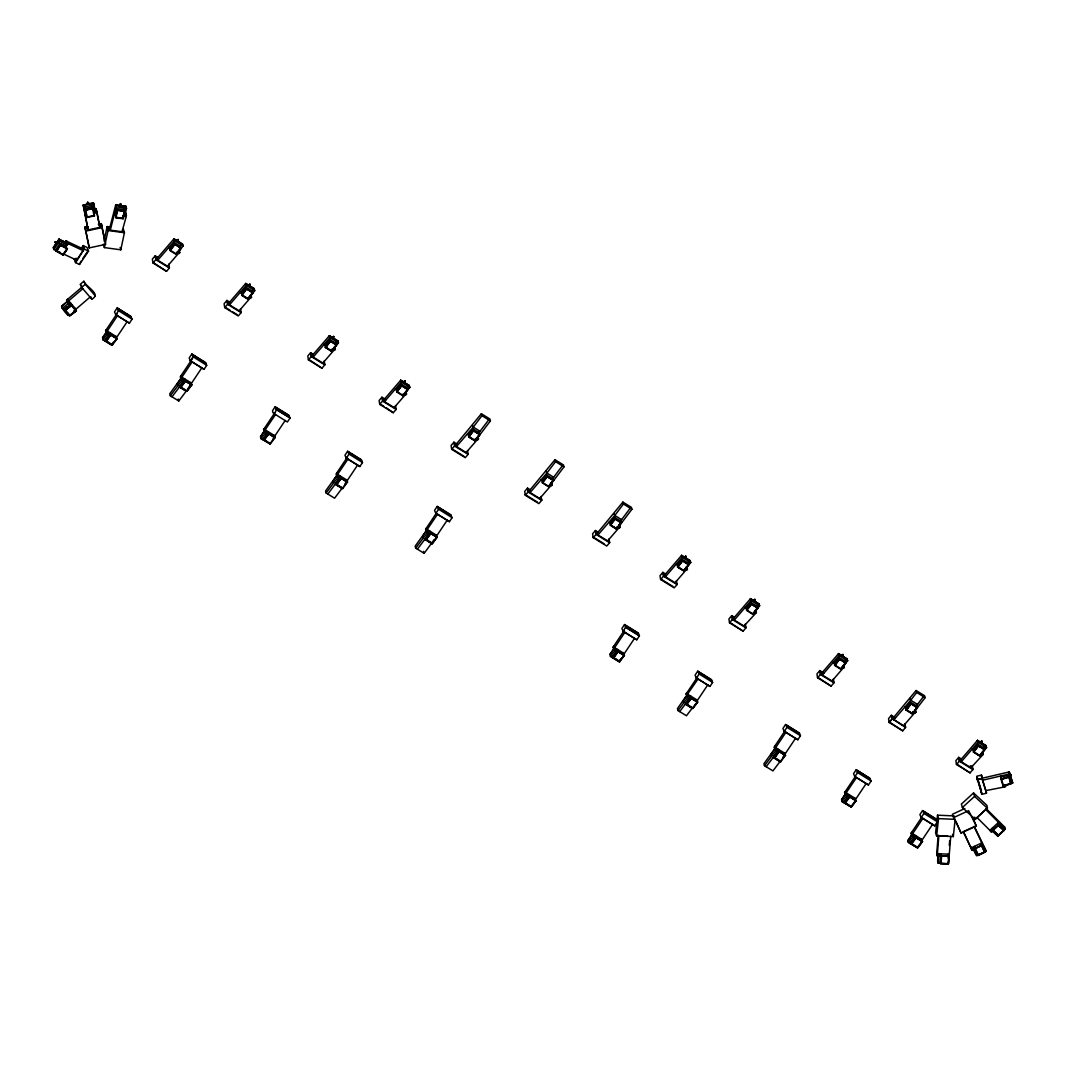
<?xml version="1.0" encoding="UTF-8"?>
<svg xmlns="http://www.w3.org/2000/svg" width="1066" height="1066" viewBox="0 0 1066 1066"><rect width="100%" height="100%" fill="white"/><g stroke="black" fill="none" stroke-linecap="round" stroke-linejoin="round"><path stroke-width="1.5" d="M975.257 819.434L987.422 807.948L986.863 805.296L973.551 792.944L961.385 804.084L962.385 807.522L975.257 819.434L974.697 817.129M938.906 856.238L937.427 856.171L936.708 853.679L938.173 835.278M938.866 835.664L937.36 854.452L940.932 854.599L940.239 863.3L940.998 853.839L941.678 856.185M937.587 861.248L938.067 855.198M938.32 855.025L938.147 863.207L948.553 863.66L950.752 836.184M948.26 858.277L948.513 855.065M949.286 845.458L949.673 840.648M1005.411 785.256L1005.811 786.561L1004.665 786.908L985.863 790.612L986.463 793.237L981.839 794.303L976.856 776.181L981.48 775.102L982.399 778.007M982.013 778.26L1009.262 771.931L1009.822 773.889L982.586 780.219L981.48 775.102M981.933 778.14L986.463 793.237M981.839 794.303L981.333 791.811M937.534 815.184L935.602 833.026L936.654 835.851L953.297 836.583L955.176 819.341L938.533 818.608L937.534 815.184L954.177 815.916M936.654 835.851L938.533 818.608M937.427 856.171L936.801 852.494M938.147 863.207L939.026 855.132M949.18 856.131L948.394 863.953L940.545 863.607L941.345 855.785L949.22 856.278L941.345 855.785M940.545 863.607L941.385 855.931M940.865 863.473L941.691 855.798M947.994 863.793L948.793 856.438L948.127 854.146M177.995 240.903L177.742 241.849L177.462 241.103M177.742 241.849L177.582 240.649M178.049 241.382L178.262 239.477L176.37 240.343L178.195 241.862L178.262 239.477M249.737 285.541L249.95 286.274M249.897 285.395L250.004 284.409M249.937 286.501L250.004 284.116L248.111 284.982L249.724 286.288M333.631 338.522L331.939 337.722L333.818 336.843M333.605 338.748L333.685 336.363L331.793 337.229M404.267 382.534L404.947 383.054L404.893 382.188M404.48 383.267L404.32 382.054M404.787 382.787L405 380.895L403.108 381.761L404.933 383.28L405 380.895M685.385 558.397L685.225 557.198L685.851 558.184M685.904 556.332L685.931 557.118M685.824 558.411L686.038 556.519L684.159 557.385M754.768 601.49L754.821 599.332L752.929 600.198L754.821 599.332M754.955 599.812L754.448 601.211M842.58 655.697L842.78 656.669L842.979 654.764L840.954 655.15L842.926 654.87M842.633 656.176L842.846 654.271M981.506 742.442L981.693 743.415L981.773 741.017L980.174 742.389M981.693 743.095L981.773 741.017M104.042 241.063L107.16 226.565L110.438 227.005M123.429 229.283L124.429 232.721L120.778 249.804L104.375 247.592L108.026 230.509L107.16 226.565M117.233 210.029L115.648 217.77L123.389 218.81L124.975 211.068L117.233 210.029L124.975 211.068M124.082 209.722L124.456 207.977L123.07 218.343L116.047 217.397L117.593 210.069M122.99 218.623L124.615 211.015M124.802 216.251L126.508 208.243L116.261 206.871L115.688 204.925L125.948 206.298L126.468 208.456M122.75 215.972L126.254 216.438L125.761 212.867L125.535 213.946M116.261 206.871L110.264 230.163L109.705 228.217L115.688 204.925M116.047 217.397L115.368 215.052L117.007 208.643L124.042 209.589M125.095 209.576L125.948 206.298M121.99 231.735L126.254 216.438M87.692 202.047L86.986 203.873C92.036 205.045 85.293 200.448 89.024 203.433M87.825 202.54L87.132 204.366L87.718 202.633M117.167 307.901L114.502 311.885L115.848 314.803L129.399 323.145L132.064 319.16L130.718 316.256L117.167 307.901L131.238 316.895M115.848 314.803L118.499 310.819L117.686 308.554M116.954 313.724L105.574 330.74L107.506 333.964L106.24 329.727L107.479 330.553M106.773 331.473L102.496 337.882L103.056 339.841L111.53 345.051L113.422 342.226M106.254 332.685L102.629 337.682L103.202 339.654M117.526 315.669L106.813 331.686L109.905 334.098L104.761 340.88L110.158 332.819L110.837 335.15L116.927 338.855M127.2 321.626L116.94 336.989L107.253 331.02M191.8 354.072L189.148 358.043L190.494 360.961L204.046 369.302L206.711 365.332L205.365 362.413L191.8 354.072L205.885 363.066M193.146 356.99L190.494 360.961L193.146 356.99L192.32 354.725M191.6 359.882L180.221 376.898L182.153 380.136L180.887 375.898L182.126 376.724M181.42 377.644L169.747 393.82L170.307 395.766L178.782 400.989L186.31 391.022M180.887 378.843L177.276 383.853L177.702 385.999M192.173 361.84L181.46 377.844L184.538 380.256L172.012 396.819M188.069 388.397L201.847 367.797M275.161 406.759L272.496 410.743C273.176 417.126 278.506 409.157 275.161 406.759L288.713 415.114L290.059 418.019L287.394 422.003L273.576 413.328M265.501 432.836L263.569 429.598L274.948 412.582M275.521 414.527L260.624 436.54L261.197 438.512M269.658 443.709L261.05 438.699L260.49 436.74L264.901 430.144L263.702 429.398M273.176 438.472L285.195 420.484M347.596 451.291L344.944 455.262L346.29 458.18L359.842 466.522L362.507 462.551L361.161 459.633L347.596 451.291L361.68 460.285M346.29 458.18L348.942 454.209L348.116 451.944M347.396 457.101L336.017 474.117L337.949 477.355M337.216 474.863L325.543 491.04L326.103 492.985L334.577 498.208L342.106 488.241M333.498 483.218L333.072 481.072L347.969 459.06M344.744 484.31L357.643 465.016M437.18 506.43L434.528 510.414L435.874 513.319L449.426 521.674L452.091 517.69L450.745 514.771L437.18 506.43L451.264 515.424M435.874 513.319L438.526 509.348L437.7 507.083M427.533 532.494L425.6 529.269L436.087 513.585M437.553 514.198L422.656 536.211L423.082 538.37M425.734 529.069L426.933 529.802L415.127 546.178L415.687 548.124L424.161 553.347L434.328 539.449M447.227 520.155L436.953 535.505L427.279 529.549M624.543 624.543L621.878 628.527L623.224 631.432L636.788 639.787L639.44 635.802L625.622 627.141L624.543 624.543L638.094 632.884L639.187 635.483M623.224 631.432L625.622 627.141M624.343 630.352L612.95 647.382L614.882 650.606L613.63 646.369L614.855 647.195M609.872 654.524L614.163 648.115M613.63 649.327L610.005 654.324L610.445 656.483L618.92 661.693L620.812 658.868M624.903 632.311L614.203 648.315L617.281 650.726L612.137 657.522L617.534 649.447L618.227 651.792L624.036 655.377L619.559 661.28L613.443 657.469M634.59 638.268L624.316 653.618L614.629 647.662M697.724 671.18L695.072 675.151L696.418 678.069L709.969 686.411L712.621 682.44L711.288 679.522L697.724 671.18L711.795 680.175M696.418 678.069L699.069 674.098L698.243 671.82M688.063 697.244L686.131 694.006L697.524 676.99M698.083 678.935L677.43 708.597L677.989 710.556L686.464 715.766L692.234 708.13M686.81 695.951L683.186 700.962L683.626 703.107M707.771 684.905L697.497 700.255L687.823 694.299M785.575 724.507L782.91 728.491L784.256 731.409L797.808 739.751L800.473 735.767L799.127 732.862L785.575 724.507L799.647 733.501M784.256 731.409L786.921 727.425L786.095 725.16M785.362 730.33L773.983 747.346L775.915 750.584M774.356 749.331L763.909 763.736L764.469 765.681L772.943 770.905L780.072 761.457M774.662 749.291L771.038 754.288L771.464 756.447M785.935 732.275L775.222 748.292L778.313 750.704L766.174 766.734M782.711 757.526L795.609 738.232M856.185 769.759L853.52 773.729L854.865 776.648L868.43 784.989L871.082 781.018L869.736 778.1L856.185 769.759L870.256 778.753M854.865 776.648L857.53 772.677L856.704 770.412M846.524 795.822L844.592 792.584L855.092 776.901M856.544 777.527L841.514 799.74L842.087 801.685L850.695 806.709M846.124 793.251L841.647 799.54L842.22 801.512M866.232 783.483L855.958 798.834L846.271 792.877M922.543 810.6L919.878 814.584L921.224 817.489L934.775 825.844L937.44 821.859L936.095 818.941L922.543 810.6L936.614 819.594M921.224 817.489L923.889 813.518L923.063 811.253M912.882 836.663L910.95 833.439L921.437 817.755M911.63 835.384L908.005 840.381L908.578 842.353M922.903 818.368L912.19 834.372L915.281 836.783L910.137 843.579L915.534 835.504L916.214 837.849L922.023 841.434L921.344 839.089M917.04 847.55L908.432 842.54L907.872 840.581L912.163 834.172L910.95 833.439M932.577 824.324L922.317 839.688L912.629 833.719M55.898 243.008L56.112 243.967L55.019 241.835L57.084 241.822L55.166 242.328M60.429 252.562L53.873 249.484L53.3 247.525L58.95 239.17L65.372 242.182M54.419 246.259L59.15 239.264L59.723 241.222M53.873 249.484L59.523 241.116L58.95 239.17M56.112 251.136L60.376 244.834L67.438 248.791L63.174 255.094L56.112 251.136L60.416 244.98M60.669 245.007L56.618 251.07L56.098 249.271L59.976 243.541L60.495 245.34M65.985 240.903L66.705 243.394L65.905 244.58L65.173 242.089L65.985 240.903L82.522 248.671L83.081 250.617L67.531 243.315L65.772 246.806L68.171 243.608M66.172 240.996L65.239 242.368L59.016 239.45M66.985 241.449L66.185 242.635L65.173 242.089M62.827 254.787L66.892 248.778L66.225 246.473L58.39 242.795L65.772 246.806M81.376 248.285L83.188 245.606L87.052 247.419L88.545 251.096L79.497 264.461L75.646 262.649L74.14 258.971M74.767 260.117L76.059 258.212L76.619 260.157L63.2 253.855M82.522 248.671L83.814 246.752L83.188 245.606M75.326 262.076L84.374 248.698L83.814 246.752M75.646 262.649L84.374 248.698M81.003 261.21L79.497 264.461M82.815 258.532L88.238 250.51M106.294 333.232L107 332.299L109.905 334.098M175.091 244.167L170.427 250.39L168.774 247.459M103.056 339.841L108.199 333.045M105.894 341.253L110.744 334.644L117.14 338.588L110.784 334.791L105.894 341.253L112.29 345.184L117.14 338.588M106.147 341.28L111.037 334.831M176.01 254.201L180.9 247.738M181.193 247.925L176.343 254.521L181.233 248.072L174.797 243.994L169.96 250.59L176.343 254.521M173.998 238.797L174.571 240.743L157.755 260.224L157.182 258.278L173.998 238.797L182.486 244.007L183.046 245.966L177.902 252.749L179.115 253.495L179.808 252.575L179.088 250.084L178.368 250.923M111.957 344.864L116.634 338.682M241.702 295.229L246.539 288.62L252.935 292.55L248.085 299.16L241.702 295.229L248.085 299.16M246.832 288.806L242.169 295.029L240.516 292.084M180.94 379.389L181.633 378.47L184.538 380.256M170.307 395.766L182.846 379.216M251.962 291.045L253.095 289.552L251.922 290.898L252.442 292.697M180.54 387.424L185.391 380.815L191.773 384.746L186.936 391.355L180.5 387.278L186.936 391.355M180.794 387.451L185.684 381.002M247.752 298.84L252.642 292.377M248.045 299.013L252.935 292.55M246.313 285.382L229.496 304.849L228.937 302.904L245.753 283.423L246.313 285.382L254.787 290.592L249.644 297.387L250.856 298.134L251.549 297.201L250.683 294.882M186.603 391.035L191.28 384.853L190.614 382.561M186.883 391.209L191.773 384.746M325.37 347.476L330.22 340.867L336.616 344.798L331.766 351.407L325.33 347.329L331.766 351.407M324.197 344.331L325.85 347.276L330.513 341.053M325.85 347.276L330.313 341.373L329.794 339.574L325.17 344.931M264.288 432.09L264.994 431.157L264.235 428.585M261.05 438.699L266.194 431.903M335.643 343.292L336.763 341.8L335.603 343.145L336.123 344.944M263.569 429.598L267.899 432.956L262.756 439.738L268.152 431.677L268.832 434.009M263.848 439.965L268.739 433.516L275.121 437.446L268.779 433.662L263.848 439.965L270.284 444.042L275.121 437.446M331.433 351.087L336.323 344.624M264.141 440.151L269.032 433.689M338.468 342.839L329.994 337.629L313.177 357.097L312.604 355.151L329.421 335.67L337.895 340.893L338.468 342.839L333.325 349.635L334.537 350.381L335.23 349.448L334.364 347.13M269.951 443.723L274.628 437.54L273.962 435.248M396.659 391.862L401.549 385.399L407.932 389.33L401.589 385.546L396.659 391.862L403.081 395.939L407.932 389.33M401.829 385.586L397.165 391.808L395.513 388.863M336.736 476.609L337.429 475.689L336.683 473.117M326.103 492.985L338.642 476.435M327.808 494.038L340.334 477.475L337.256 475.063M402.748 395.619L407.638 389.157M336.336 484.644L341.187 478.034L347.623 482.112L341.227 478.181L336.336 484.644L342.732 488.574L347.569 481.965M400.749 380.202L401.309 382.161L384.493 401.629L383.933 399.683L400.749 380.202L409.224 385.426L409.784 387.371L404.64 394.167L405.853 394.913L406.559 393.98L405.693 391.662M336.589 484.67L341.48 478.221M342.399 488.255L347.076 482.072M481.366 413.741L455.902 444.629L456.475 446.574L473.291 427.106L481.925 415.687L481.366 413.741L489.84 418.951L490.4 420.91L476.622 439.112L477.835 439.845L478.527 438.925L477.808 436.434M468.68 436.953L473.517 430.344L479.953 434.422L475.063 440.884L468.627 436.807L475.063 440.884M473.81 430.517L469.147 436.754L467.494 433.809M478.94 432.756L488.708 419.857M474.73 440.551L479.62 434.102M475.023 440.738L479.953 434.422M426.32 531.761L427.013 530.828L426.267 528.256L427.506 529.082M415.687 548.124L428.226 531.574M417.392 549.177L429.918 532.614L426.84 530.202M425.92 539.782L430.771 533.173L437.153 537.117L432.316 543.713L425.88 539.636L432.316 543.713M426.173 539.809L431.064 533.36M431.983 543.394L436.66 537.211M432.263 543.567L437.153 537.117M554.973 459.699L529.522 490.587L530.082 492.545L546.898 473.064L555.546 461.658L554.973 459.699L563.448 464.923L564.021 466.868L550.229 485.07L551.442 485.816L552.148 484.883L551.282 482.565M547.418 476.489L542.754 482.711L541.115 479.78M552.548 478.727L562.315 465.829M548.337 486.522L553.227 480.06M553.52 480.246L548.67 486.842L553.52 480.246L547.138 476.302L542.248 482.765L548.67 486.842M622.877 502.099L597.426 532.987L597.986 534.932L614.802 515.464L623.45 504.045L622.877 502.099L631.352 507.309L631.925 509.268L618.133 527.47L619.346 528.216L620.052 527.284L619.319 524.792M621.465 522.78L615.029 518.702L610.152 525.165L616.574 529.242L621.425 522.633L616.574 529.242M610.352 524.885L616.454 528.643L610.658 525.112L615.322 518.889M620.452 521.127L630.219 508.229M616.241 528.923L621.132 522.46M613.683 649.874L614.376 648.941L617.281 650.726M683.986 571.07L677.55 566.992L682.44 560.543L688.876 564.62L683.986 571.07L690.688 562.515L690.115 560.556L681.64 555.346L664.824 574.827L665.397 576.773L682.213 557.291L681.64 555.346M677.59 567.139L682.48 560.689M682.733 560.716L678.069 566.952L676.417 564.007M610.445 656.483L615.588 649.687M613.243 657.749L618.12 651.286L624.516 655.23L619.666 661.826L613.243 657.749L619.666 661.826M613.283 657.895L618.173 651.433M613.523 657.922L618.413 651.473M687.863 562.955L688.996 561.462L687.823 562.821L688.343 564.62M683.652 570.75L688.543 564.287M686.757 570.043L687.45 569.124L686.731 566.632L685.998 567.472L686.757 570.043L685.545 569.297M619.333 661.506L624.01 655.323M751.65 604.022L746.986 610.245L745.334 607.3L734.314 620.066L731.769 615.655L734.474 617.321M686.864 696.498L687.557 695.578L686.81 693.007M677.989 710.556L688.769 696.325M756.78 606.261L757.913 604.768L756.74 606.114L757.26 607.913M752.569 614.056L757.46 607.593M757.753 607.767L752.902 614.376L757.753 607.767L751.357 603.836L746.467 610.298L752.902 614.376M679.695 711.595L690.462 697.364L687.383 694.952M733.741 618.12L750.557 598.639L759.032 603.862L759.605 605.808L754.462 612.604L755.674 613.35L756.367 612.417L755.501 610.098M686.464 704.533L691.314 697.924L697.737 702.001L692.847 708.464L686.424 704.386L692.847 708.464M686.704 704.559L691.594 698.11M692.514 708.13L697.204 701.961M692.807 708.317L697.737 702.001M839.382 658.788L834.531 665.384L840.927 669.328L845.778 662.719L839.382 658.788L845.778 662.719M834.998 665.144L839.675 658.961M834.332 662.852L838.955 657.495L839.475 659.294L835.011 665.197L833.359 662.253M774.702 749.838L775.408 748.905L774.662 746.333M764.469 765.681L776.608 749.651M844.805 661.2L845.938 659.721L844.765 661.067L845.285 662.865M840.594 668.995L845.485 662.546M774.302 757.859L779.153 751.263L785.589 755.341L779.193 751.41L774.302 757.859L780.698 761.79L785.549 755.194M838.582 653.591L839.155 655.537L822.339 675.018L821.766 673.072L838.582 653.591L847.057 658.801L847.63 660.76L842.486 667.556L843.699 668.289L844.392 667.369L843.672 664.878M774.556 757.899L779.446 751.437M780.365 761.47L785.042 755.288L784.376 752.996M916.08 690.502L893.361 717.778L893.934 719.723L910.75 700.242L916.653 692.447L916.08 690.502L924.555 695.712L925.128 697.67L912.523 714.02L906.087 709.943L910.977 703.493L917.413 707.571L912.523 714.02M906.127 710.089L911.017 703.64M911.27 703.667L906.606 709.903L904.954 706.958M845.311 795.076L846.018 794.157L845.271 791.585M842.087 801.685L847.23 794.903M916.4 705.905L923.436 696.618M845.831 793.53L848.922 795.942L843.779 802.738L849.176 794.663L849.855 797.008L855.665 800.579L854.985 798.247M912.19 713.7L917.08 707.251M844.925 803.111L849.762 796.502L856.198 800.579L851.308 807.042L844.872 802.965L851.308 807.042M845.165 803.138L850.055 796.688M914.082 712.248L915.294 712.994L915.987 712.075L915.121 709.743M850.974 806.722L855.652 800.539M851.268 806.895L856.198 800.579M979.854 756.074L973.418 751.983L978.308 745.534L984.744 749.611L979.854 756.074L986.556 747.506L985.983 745.547L977.509 740.337L960.693 759.818L961.265 761.764L978.082 742.282L986.556 747.506M973.458 752.13L978.348 745.68L984.744 749.611M978.601 745.707L973.938 751.943L972.285 748.998M911.67 835.931L912.376 834.998L911.63 832.426M908.432 842.54L913.575 835.744M911.27 843.952L916.12 837.343L922.556 841.434L917.666 847.883L911.27 843.952L917.666 847.883L922.556 841.434M911.523 843.979L916.414 837.53M979.521 755.741L984.411 749.291M981.413 754.288L982.625 755.034L983.318 754.115L982.452 751.783M917.333 847.563L922.01 841.38M157.928 257.466L155.21 255.8L152.358 259.105L152.984 262.969L166.536 271.324L169.387 268.019L168.761 264.141M152.984 262.969L155.836 259.664L155.21 255.8M169.747 248.058L174.371 242.688L180.181 246.273L180.7 248.072M182.912 246.139L182.486 244.007M167.442 266.18L178.928 252.869L177.729 252.122M229.67 302.104L226.951 300.439L224.1 303.743L224.726 307.608L238.278 315.949L241.129 312.644L240.516 308.78M224.726 307.608L227.578 304.303L226.951 300.439M241.489 292.684L246.113 287.327L251.922 290.898M245.753 283.423L254.228 288.646L245.606 283.596L246.166 285.541M239.184 310.819L250.67 297.507L249.471 296.761M313.337 354.352L310.632 352.686L307.781 355.991L308.407 359.855L321.959 368.196L324.81 364.892L324.184 361.028M308.407 359.855L311.259 356.55L310.632 352.686M338.335 343.025L337.895 340.893M322.851 363.066L334.351 349.755L333.138 349.008M386.025 399.723L381.948 397.218L379.096 400.523L379.723 404.387L393.274 412.729L396.139 409.424L395.513 405.56M379.723 404.387L382.574 401.082L381.948 397.218M396.485 389.463L401.109 384.106L406.919 387.678L407.452 389.476M409.65 387.558L409.224 385.426M394.18 407.598L405.666 394.287L404.467 393.541M456.648 443.829L453.929 442.163L451.078 445.468L451.704 449.332L465.256 457.674L468.107 454.369L467.481 450.505M451.704 449.332L454.556 446.028L453.929 442.163M468.467 434.408L473.091 429.052L478.9 432.623L479.42 434.422L473.61 430.851L473.091 429.052M478.9 432.623L480.073 431.277L473.291 427.106M466.162 452.53L477.648 439.232L476.449 438.486M530.255 489.787L527.537 488.121L524.685 491.426L525.311 495.29L538.863 503.632L541.728 500.327L541.102 496.463M525.311 495.29L528.163 491.986L527.537 488.121M542.074 480.366L546.698 475.01L552.508 478.581L553.041 480.393M552.508 478.581L553.68 477.235L546.898 473.064M539.769 498.502L551.269 485.19L550.056 484.444M598.159 532.187L595.441 530.522L592.589 533.826L593.216 537.69L606.767 546.032L609.632 542.727L609.006 538.863M593.216 537.69L596.067 534.386L595.441 530.522M610.658 525.112L609.979 522.766L614.602 517.41L620.412 520.981L620.945 522.78M620.412 520.981L621.585 519.635L614.802 515.464M618.6 525.631L619.173 524.965M607.673 540.902L619.159 527.59L617.96 526.844M665.557 574.014L662.852 572.349L660.001 575.653L660.627 579.518L674.178 587.872L677.03 584.568L676.404 580.69M660.627 579.518L663.478 576.213L662.852 572.349M677.39 564.607L682.013 559.237L687.823 562.821M690.555 562.688L690.115 560.556M675.071 582.729L686.571 569.417L685.358 568.671M731.769 615.655L728.917 618.96L729.544 622.824L743.095 631.165L745.947 627.861L745.321 623.996M729.544 622.824L732.395 619.519L731.809 616.934M745.334 607.3L751.13 600.598L750.557 598.639M746.307 607.9L750.93 602.543L756.74 606.114M759.472 605.994L759.032 603.862M743.988 626.035L755.674 613.35M823.858 673.099L819.794 670.594L816.942 673.912L817.569 677.776L831.12 686.118L833.972 682.813L833.346 678.949M817.569 677.776L820.42 674.472L819.794 670.594M847.497 660.947L847.057 658.801M832.013 680.974L843.512 667.662L842.3 666.93M895.453 717.804L891.389 715.299L888.538 718.604L889.164 722.468L902.715 730.823L905.567 727.518L904.941 723.641M905.927 707.558L910.551 702.188L916.36 705.772L916.88 707.571M916.36 705.772L917.533 704.413L910.75 700.242M903.608 725.68L915.108 712.368L913.895 711.635M961.425 759.019L958.72 757.34L955.869 760.644L956.495 764.509L970.047 772.863L972.898 769.559L972.272 765.681M956.495 764.509L959.347 761.204L958.72 757.34M973.258 749.598L977.882 744.228L983.691 747.812L984.211 749.611M986.423 747.679L985.983 745.547M970.939 767.72L982.625 755.034M121.111 205.285L120.498 203.619L119.272 205.605L120.645 204.099M120.685 205.085L120.391 205.751M1010.208 775.901L1010.954 775.155L1009.315 774.676M1009.782 776.834L1011.088 774.902L1009.076 774.542L1009.395 775.595L1009.169 774.835M962.385 807.522L974.551 796.382L973.551 792.944M975.257 819.088L987.422 807.948M989.861 830.334L998.536 822.379M992.486 831.267L991.407 832.266L990.407 830.88L993.006 828.495L992.459 827.949L993.139 830.294L998.602 825.231M990.581 831.507L993.192 829.121M992.619 830.254L998.349 825.004L1004.079 830.294L998.389 835.704L992.619 830.254L998.389 835.704M992.659 830.401L998.402 825.151L1004.132 830.441M998.109 835.331L1003.572 830.307L1003.066 828.562L997.669 823.165L998.349 825.51L1003.826 830.534M1004.558 827.003L1005.305 829.121L997.696 836.09L991.673 830.507M80.803 285.102L81.362 287.047L91.769 299.173C101.883 294.309 85.573 286.567 83.854 281.251L80.19 284.382L82.242 286.781M66.598 300.172L68.224 303.717L66.598 300.172L85.32 284.276L83.854 281.251M68.104 313.457C70.543 319.747 61.375 308.074 61.615 306.262L67.678 301.065L66.785 300.026M67.824 301.238L61.788 306.115L62.361 308.074M82.815 288.726L68.091 301.332L70.436 304.476L63.44 309.686L67.065 306.595M70.263 303.85L70.862 303.344L71.542 305.675M73.501 311.285L90.024 297.134M67.318 302.664L68.277 301.958L67.531 299.386M62.174 308.221L69.17 303.011M64.946 310.126L71.595 305.169L76.406 310.859L69.743 315.816L64.986 310.273L71.595 305.169M65.159 310.379L71.808 305.422M69.49 315.416L75.859 310.672M964.837 808.521L952.364 814.291L961.066 833.079L976.309 826.017L972.512 817.009M953.364 817.729L968.608 810.68L976.309 826.017M971.033 847.923L981.919 842.886L986.05 851.374L976.509 855.785L972.898 848.603M981.826 845.525L974.977 848.749L974.297 846.404L974.63 847.097L971.366 848.616L963.184 831.747L974.071 826.71L981.919 842.886M973.391 849.589L972.032 850.215L971.552 849.242L974.63 847.097M974.537 848.709L981.679 845.231L985.144 852.214L977.962 855.545L974.484 848.563L981.719 845.378M977.775 855.105L984.638 851.921M176.689 240.636L178.155 239.957M176.516 240.836L178.408 239.97L176.676 240.849M248.258 285.475L250.15 284.595M403.254 382.254L405.147 381.375M753.249 600.491L754.715 599.812M980.027 742.376L981.906 741.51M1000.987 779.206L1009.022 776.701L1011.234 783.71L1003.199 786.202L1000.987 779.206L1009.116 777.007M1010.275 781.738L1012.127 781.165L1010.235 781.605L1010.755 783.403M1003.066 785.749L1011.088 783.257M1009.595 773.943L1009.022 771.997L1012.7 782.99L1003.199 786.202M1008.263 775.368L1000.774 777.114L1001.454 779.459L1008.782 777.167L1008.263 775.368L1010.848 783.67M95.58 212.694L94.021 204.832L83.734 207.044L88.092 229.91L83.161 205.098L93.448 202.886L94.061 205.045M83.201 205.285L93.488 203.073M85.24 214.932L86.413 214.679L85.213 208.376L92.262 206.871L92.782 208.669M85.307 209.882L93.102 208.363L85.307 209.882L86.839 217.517L94.594 215.838L93.062 208.216M93.128 208.536L85.72 210.135L85.213 208.376M97.046 212.387L96.113 208.816L94.647 209.136L95.367 211.628L96.833 211.308L97.046 212.387L93.462 213.16M94.448 209.376L96.153 209.016M94.861 210.202L96.326 209.895L96.113 208.816M95.407 212.081L96.873 211.761L99.858 227.391L96.606 211.374M86.732 217.038L94.141 215.505M98.299 224.246L101.283 223.607L105.721 244.354L89.264 247.885L84.827 227.138L87.825 226.498M84.92 227.644L87.918 227.005M84.827 227.138L85.187 228.47L87.532 227.964M99.285 225.446L101.643 224.939M85.187 228.47L85.746 230.416L102.203 226.885M85.746 230.416L85.92 231.082L102.376 227.551M56.964 242.209L55.272 241.929M56.112 243.741L56.178 242.595M936.494 835.557L947.781 836.064M936.721 853.44L938.2 853.506M936.708 853.679L949.313 854.199M937.547 855.065L941.118 855.225M941.664 856.131L949.153 856.464M940.505 863.46L948.394 863.953M125.895 206.498L115.634 205.112L116.207 207.071M124.562 211.388L117.54 210.442L117.007 208.643M125.028 215.159L126.494 215.359M114.195 214.892L115.368 215.052M115.674 217.304L123.07 218.343M107.026 227.085L110.304 227.524M107.36 227.897L109.705 228.217M107.933 229.843L124.336 232.055M108.026 230.509L124.429 232.721M1009.222 775.022L1011.221 775.395M1009.995 776.568L1010.142 775.475M84.694 249.284L88.545 251.096M53.3 247.525L54.06 249.564M66.705 243.394L67.718 243.941L66.971 241.356M59.523 241.116L66.905 245.127M60.176 245.127L67.198 248.938M56.298 250.856L63.041 254.547M481.925 415.687L490.4 420.91M555.546 461.658L564.021 466.868M623.45 504.045L631.925 509.268M916.653 692.447L925.128 697.67M180.767 243.208L173.865 238.957L174.424 240.916M174.571 240.743L183.046 245.966M329.287 335.843L337.762 341.053M409.077 385.586L400.603 380.375L401.176 382.321M401.309 382.161L409.784 387.371M689.982 560.729L681.507 555.506L682.067 557.465M685.185 557.931L684.012 556.892L685.984 556.612M174.837 244.141L181.233 248.072M329.794 339.574L335.603 343.145M180.98 248.205L174.877 244.447L174.371 242.688M758.899 604.022L750.424 598.812L750.984 600.758M246.592 288.766L252.975 292.697M252.722 292.83L246.619 289.073L246.113 287.327M682.213 557.291L690.688 562.515M846.924 658.975L838.449 653.751L839.009 655.71M842.127 656.176L841.181 655.15M330.3 341.32L336.403 345.078M751.13 600.598L759.605 605.808M407.718 389.61L401.629 385.852L401.109 384.106M839.155 655.537L847.63 660.76M977.375 740.497L985.85 745.72M473.597 430.797L479.7 434.555M981.053 742.922L981.093 742.189M547.178 476.449L553.56 480.393M547.218 476.769L553.307 480.513M621.212 522.913L615.122 519.155L614.602 517.41M688.623 564.753L682.52 560.996L682.013 559.237M838.955 657.495L844.765 661.067M751.397 603.982L757.793 607.913M178.608 251.829L179.808 252.575M751.437 604.289L757.54 608.046M250.35 296.455L251.549 297.201M839.462 659.241L845.565 662.999M334.018 348.702L335.23 349.448M911.057 703.946L917.16 707.704M176.53 252.229L178.462 253.415M405.346 393.247L406.559 393.98M984.491 749.744L978.388 745.987L977.882 744.228M477.328 438.179L478.527 438.925M331.939 349.102L333.885 350.301M550.935 484.151L552.148 484.883M170.12 250.164L176.223 253.921M403.268 393.634L405.2 394.833M618.84 526.537L620.052 527.284M241.862 294.802L247.965 298.56M475.249 438.579L477.182 439.778M686.251 568.378L687.45 569.124M325.543 347.05L331.659 350.847M755.168 611.671L756.367 612.417M396.858 391.582L402.975 395.379M609.006 522.167L609.979 522.766M616.761 526.937L618.693 528.136M843.193 666.623L844.392 667.369M468.84 436.527L474.943 440.285M914.788 711.328L915.987 712.075M542.447 482.485L548.55 486.243M982.119 753.369L983.318 754.115M677.763 566.712L683.879 570.523M677.55 566.992L683.946 570.923M912.696 711.728L914.641 712.914M746.68 610.019L752.796 613.816M834.705 664.971L840.821 668.768M906.3 709.663L912.403 713.42M906.087 709.943L912.483 713.874M973.631 751.717L979.747 755.514M973.418 751.983L979.814 755.927M155.25 257.079L157.182 258.278M226.991 301.718L228.937 302.904M310.672 353.965L312.604 355.151M155.823 259.025L169.374 267.379M381.988 398.497L383.933 399.683M155.836 259.664L169.387 268.019M227.564 303.663L241.116 312.005M453.969 443.443L455.902 444.629M227.578 304.303L241.129 312.644M311.232 355.911L324.797 364.252M527.577 489.401L529.522 490.587M311.259 356.55L324.81 364.892M382.561 400.443L396.112 408.784M595.481 531.801L597.426 532.987M382.574 401.082L396.139 409.424M454.542 445.388L468.094 453.73M662.892 573.628L664.824 574.827M454.556 446.028L468.107 454.369M528.15 491.346L541.701 499.688M528.163 491.986L541.728 500.327M596.054 533.746L609.605 542.088M663.452 575.573L677.017 583.928M819.834 671.873L821.766 673.072M596.067 534.386L609.632 542.727M663.478 576.213L677.03 584.568M891.389 715.299L891.429 716.579L893.361 717.778M152.958 262.329L166.536 271.324M732.369 618.88L745.933 627.221M958.76 758.619L960.693 759.818M970.38 765.774L972.312 766.96M224.699 306.968L230.123 310.299M232.841 311.978L236.905 314.483M732.395 619.519L745.947 627.861M820.394 673.832L833.958 682.173M309.74 360.055L321.959 368.196M820.42 674.472L833.972 682.813M891.429 716.579L891.989 718.524L905.554 726.879M381.055 404.587L383.773 406.253M386.478 407.918L393.274 412.729M905.567 727.518L891.989 718.524M959.32 760.564L972.885 768.919M451.678 448.693L463.883 456.195M959.347 761.204L972.898 769.559M525.298 494.651L537.491 502.166M593.202 537.051L604.036 543.727M660.6 578.878L672.806 586.393M729.517 622.184L743.095 631.165M817.542 677.137L831.12 686.118M889.137 721.829L902.715 730.823M956.468 763.869L970.047 772.863M118.246 310.499L132.064 319.16M275.668 407.412L289.232 415.753M192.893 356.67L206.711 365.332M276.241 409.357L289.792 417.699M348.689 453.889L362.507 462.551M438.273 509.028L452.091 517.69M276.494 409.677L290.059 418.019M625.062 625.196L638.614 633.537M625.889 627.461L639.44 635.802M786.655 727.105L800.473 735.767M115.581 314.47L129.399 323.145M190.228 360.641L204.046 369.302M698.816 673.779L712.621 682.44M346.024 457.86L359.842 466.522M435.608 512.999L449.426 521.674M857.264 772.357L871.082 781.018M923.622 813.198L937.44 821.859M622.97 631.112L636.788 639.787M783.99 731.076L797.808 739.751M696.151 677.749L709.969 686.411M854.612 776.328L868.43 784.989M920.957 817.169L934.775 825.844M181.9 377.191L191.574 383.147M105.707 330.54L106.906 331.286M264.261 428.665L265.474 429.411M336.709 473.197L337.922 473.944M337.695 474.41L347.369 480.366M265.247 429.878L274.935 435.847M185.431 380.962L191.827 384.893M191.574 385.026L185.471 381.268L184.804 378.976L179.408 387.051L186.177 391.222M425.6 529.269L426.8 530.002M264.994 431.157L267.899 432.956M337.429 475.689L340.334 477.475M427.013 530.828L429.918 532.614M437.207 537.264L430.771 533.173M268.819 433.969L274.921 437.726M347.369 482.245L341.267 478.487L340.6 476.196L335.204 484.27L341.973 488.441M436.953 537.384L430.851 533.64L430.184 531.334L424.788 539.409L431.557 543.58M613.083 647.182L614.296 647.915M775.662 747.626L785.349 753.595M618.2 651.752L624.303 655.497M686.264 693.806L687.477 694.552M686.131 694.006L687.343 694.752M775.408 748.905L778.313 750.704M785.336 755.474L779.233 751.717L778.566 749.425L773.17 757.486L779.952 761.657M687.557 695.578L690.462 697.364M844.725 792.398L845.938 793.131M911.084 833.239L912.283 833.972M692.101 708.33L685.318 704.16L690.728 696.085L691.408 698.43L697.484 702.134M844.592 792.584L845.804 793.331M691.408 698.43L697.217 702.001L696.538 699.669M846.018 794.157L848.922 795.942M912.376 834.998L915.281 836.783M849.842 796.955L855.945 800.713M916.2 837.809L922.303 841.554M106.067 340.827L112.183 344.638M105.854 341.107L112.29 345.184M180.714 386.998L186.816 390.796M264.062 439.685L270.164 443.443M336.51 484.217L342.612 488.015M426.094 539.356L432.196 543.167M336.296 484.497L342.732 488.574M774.476 757.433L780.592 761.244M774.262 757.713L780.698 761.79M686.624 704.106L692.74 707.904M845.085 802.685L851.201 806.482M911.443 843.526L917.56 847.337M974.551 796.382L987.422 808.295M992.886 830.014L998.615 835.318M986.263 808.734L1004.732 827.176M985.69 809.534L1005.305 829.121M977.002 817.489L990.407 830.88M85.027 283.916L95.42 296.042M67.558 299.466L68.451 300.519M68.69 300.812L75.913 309.22M68.277 301.958L70.436 304.476M71.529 305.636L76.072 310.926M65.226 309.913L69.77 315.203M61.615 306.262L63.72 308.714M91.769 299.173L90.903 296.854M93.955 293.017L94.554 293.736M953.297 836.583L952.564 834.345M981.493 845.684L984.784 852.214M975.523 849.122L976.922 851.934M974.817 848.416L978.242 855.238M955.869 821.273L961.066 833.079M974.204 826.203L985.477 849.429M977.589 853.2L978.108 854.999M974.097 849.482L976.056 853.533M973.938 849.709L975.95 853.839M963.984 832.613L972.032 850.215M1009.262 771.931L1012.7 782.99M1004.079 784.989L1004.665 786.908M1000.441 776.075L1003.719 786.468M981.36 776.181L986.53 792.691M977.309 777.634L981.453 790.732M976.736 777.261L981.906 793.757M1011.9 781.085L1012.473 783.057M977.509 740.337L977.935 742.456M996.963 833.972L997.536 835.944M985.37 849.216L986.05 851.374M984.651 851.974L980.827 843.393L981.519 845.724M970.82 846.75L971.552 849.242M910.044 698.457L910.604 700.415M910.551 702.188L911.07 704M911.217 841.953L911.75 843.752M842.167 655.443L842.38 656.176M844.872 801.112L845.391 802.911M754.901 599.918L753.236 600.691M754.768 600.118L754.795 600.904M750.93 602.543L751.45 604.342M774.249 755.861L774.782 757.66M685.225 557.198L685.438 557.931M686.411 702.534L686.93 704.333M614.096 513.679L614.669 515.624M623.344 653.032L624.036 655.377M613.23 655.896L613.75 657.695M546.192 471.279L546.765 473.224M546.698 475.01L547.231 476.808M472.584 425.307L473.144 427.266M435.994 534.919L436.674 537.264M425.867 537.784L426.387 539.583M423.602 551.389L424.161 553.347M333.005 337.522L333.405 338.535M329.421 335.67L329.847 337.789M346.41 479.78L347.09 482.112M336.283 482.645L336.803 484.444M254.228 288.646L254.654 290.778M250.044 285.195L249.817 284.302L248.431 285.275M249.324 285.275L249.484 286.488M263.835 438.113L264.368 439.912M178.209 240.276L178.235 241.063M180.487 385.426L181.007 387.225M178.222 399.03L178.782 400.989M120.498 203.619L121.031 205.112M120.458 204.166L119.472 205.525M120.178 205.018L120.565 206.191M120.112 247.512L120.778 249.804M103.375 244.167L104.375 247.592M88.918 203.873L87.332 204.206M88.478 204.152L87.758 203.526L87.972 204.259M87.079 216.971L85.653 209.815M83.161 205.098L83.774 207.244M115.967 336.39L116.647 338.735M105.84 339.255L106.373 341.053M66.159 242.555L66.732 244.5M67.438 248.791L63.174 255.094M76.406 310.859L69.743 315.816M75.193 308.38L75.873 310.726M55.405 242.542L55.738 243.261M67.931 313.617L68.49 315.576M64.933 308.407L65.466 310.206M104.415 239.384L101.283 223.607M94.194 215.772L91.956 205.272L92.262 206.871M85.92 231.082L89.264 247.885M93.448 202.886L94.687 209.336M93.262 203.126L94.154 207.817M181.353 244.914L180.221 246.406L181.353 244.914M408.091 386.332L406.959 387.824L408.091 386.332M984.864 746.453L983.731 747.946L984.864 746.453M892.015 719.164L889.164 722.468L892.015 719.164M333.498 336.55L332.112 337.522L333.498 336.55M685.718 556.225L684.332 557.185L685.718 556.225M981.586 741.216L980.2 742.176L981.586 741.216M981.866 778.673L977.242 779.752L981.866 778.673"/></g></svg>
